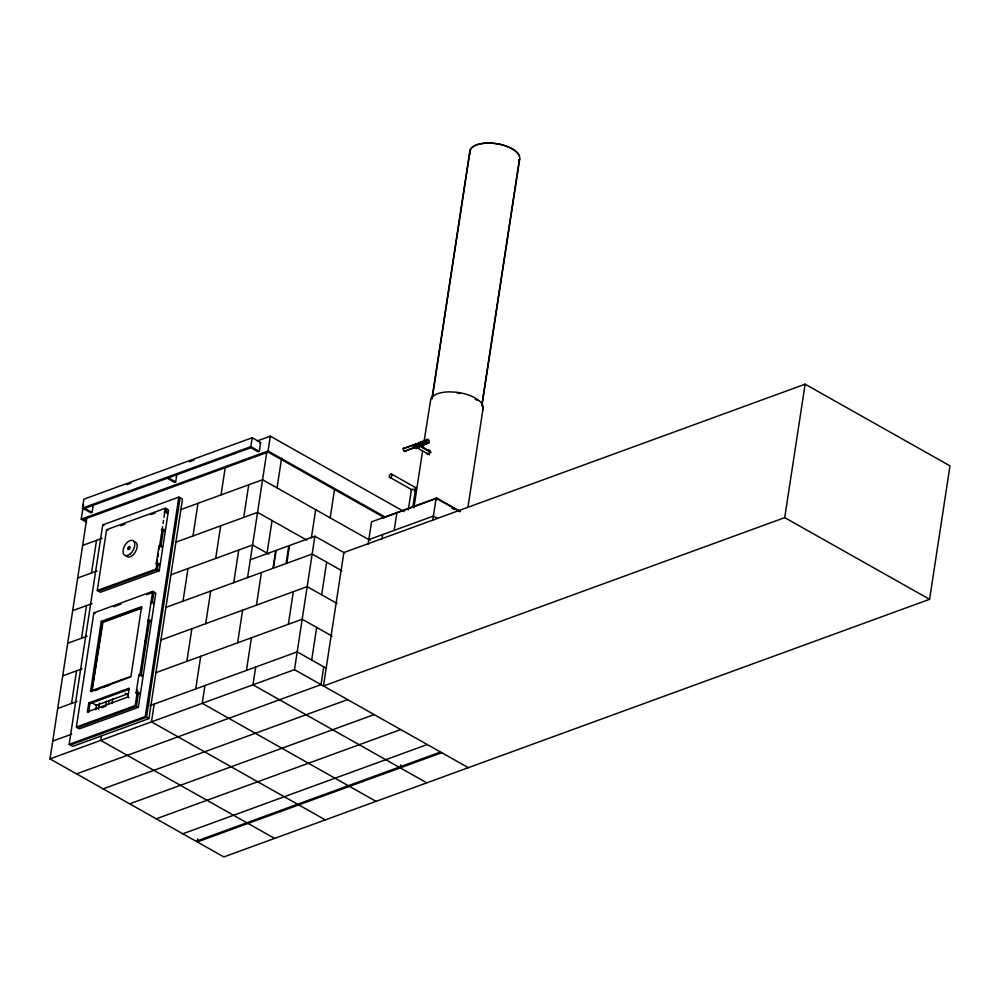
<?xml version="1.0" encoding="UTF-8"?>
<svg xmlns="http://www.w3.org/2000/svg" width="1000" height="1000" viewBox="0 0 1000 1000"><rect width="100%" height="100%" fill="white"/><g stroke="black" fill="none" stroke-linecap="round" stroke-linejoin="round"><path stroke-width="1.5" d="M431.112 452.5L419.038 445.7L418.762 447.475L416 448.488L413.862 447.025L413.375 445.075M428.562 443.013L427.1 442.688L426.287 440.363A2.025 1.388 69.9 0 1 428.013 439.4C434.412 445.475 413.4 445.2 418.762 447.475M92.075 512.438L90.925 512.863L82.475 508.088L83.837 499.2L252.2 437.738L260.65 442.5L259.288 451.4L258.125 451.825L250.888 447.738L84.825 508.35L92.075 512.438L93.212 505.025M86.65 522.238L81.237 519.188L83.513 504.363M440.55 752.025L196.075 841.275L50 758.9L86.975 517.238M71.55 703.45L76.537 670.825M81.538 638.212L86.525 605.588M91.512 572.975L96.512 540.363M69.162 744.325L102.75 524.9L178.85 497.125L182.488 499.175L148.912 718.6L72.8 746.375L69.162 744.325L145.275 716.55L148.912 718.6M76.388 727.038L93.85 612.875L152.662 591.4L155.8 593.175L138.338 707.337L79.525 728.8L76.388 727.038L135.2 705.562L138.338 707.337M97.275 590.487L106.587 529.7L165.387 508.237L168.538 510L159.225 570.788L100.412 592.263L97.275 590.487L156.088 569.012L159.225 570.788M87.425 711.812L88.787 702.913L129.15 688.175L127.788 697.075L87.425 711.812L88.637 712.487M90.6 691.05L101.263 621.362L141.625 606.638L130.963 676.312L90.6 691.05L91.812 691.737L102.475 622.05L141.387 607.837M88.863 711L89.987 703.587L128.912 689.388M141.85 608.125L102.95 622.325L91.9 691.137M95.725 709.775L96.412 705.325L128.7 693.538M98.537 709.225L99.475 703.125M105.65 705.85L106.363 701.175M101.425 735.938L100.738 740.387L246.812 822.75M108.537 704.137L109.012 701.05M112 703.575L112.675 699.125M136.137 692.938L138.863 675.15M156.25 563.962L158.975 546.175M135.2 705.562L137.55 690.175M139.913 674.788L152.662 591.4M156.088 569.012L157.487 559.9M157.95 556.862L158.412 553.825M159.113 549.263L162.6 526.462M163.062 523.425L163.538 520.388M164 517.35L165.387 508.237M138.287 693.938L136.4 706.25L77.588 727.712M141.113 675.462L149.512 620.6M152.262 602.587L153.875 592.087L146.7 594.7M158 565.087L157.3 569.7L98.488 591.163M160.825 546.638L163.175 531.263M166.238 511.287L166.6 508.913M167.288 478.25L174.525 482.337L175.675 481.925L176.812 474.5M145.275 716.55L178.85 497.125M180.062 497.8L146.5 717.237L70.375 745.013M154.2 704.075L151.475 721.862L297.55 804.225M183.012 601.163L188 568.55M193 535.925L197.987 503.312M186.863 661.35L191.863 628.737M221.05 494.9L225.138 468.212M195.712 688.913L200.712 656.3M205.7 623.675L210.688 591.062M215.675 558.45L220.675 525.825M204.938 685.55L202.213 703.337L348.3 785.7M82.475 508.088L250.837 446.637L252.2 437.738M233.75 582.65L238.738 550.025M243.738 517.413L248.725 484.787M929.587 599.312L784.712 517.625L323.45 686L343.862 552.562L805.125 384.188L950 465.875L929.587 599.312L223.837 856.925L197.288 841.95L197.738 838.988M237.613 642.825L242.6 610.212M247.587 577.587L266.875 451.575M81.237 519.188L268.05 451L270.325 436.175L404.113 511.613M246.45 670.4L251.45 637.775M256.438 605.163L261.425 572.537M267.062 553.15L272.062 520.525M277.05 487.912L281.588 458.263M255.675 667.025L252.963 684.812L399.038 767.188M272.962 568.337L275.688 550.538L250.312 559.8M273.425 568.162L276.137 550.375L288.825 545.737L286.1 563.538M286.8 563.275L289.525 545.487L314.887 536.225L344.475 552.913M288.35 624.312L293.337 591.688M311.375 537.863L315.688 509.688M50 758.9L294.475 669.663L314.887 536.225M330.175 517.863L334.475 489.688M311.675 660.037L316.675 627.425M321.662 594.8L326.65 562.188M323.75 666.85L321.025 684.638L76.562 773.875M368.125 544.087L371.525 521.85L436.1 498.275L460 511.763M381.962 539.038L382.638 534.587M394.175 530.388L396.887 512.587M408.3 509.963L411.35 490.05M412.775 507.35L415.35 490.487M413.875 507.95L422.587 450.962M423.062 447.875L423.537 444.8M424 441.712L430.887 398.562A26.788 12.2 8.7 0 1 449.212 391.863L456.062 392.2A26.788 12.2 8.7 0 1 482.463 410.613M431.95 398.625L469.888 150.7M432.175 398.663L470.112 150.738M432.7 520.513L436.1 498.275M436.775 499.725L437 498.237L459.913 511.15M400.7 764.9L400.238 767.862L426.8 782.837M481.712 405.675L519.412 159.288A25.038 11.4 8.7 0 1 518.55 161.15M481.938 405.725L519.65 159.325M467.887 507.625L483.212 407.5M784.712 517.625L805.125 384.188M418.413 446.712L419.038 445.7A2.025 1.15 -60.6 0 1 418.438 447.1M126.7 484.675L131.037 483.088M189.562 461.725L193.938 460.125M257.188 440.962L270.325 436.175M259.488 442.925L260.65 442.5M120.575 525.712L124.887 524.138M150.775 514.688L155.087 513.112M82.675 545.413L102.037 538.337M180.263 509.787L262.562 479.738L370.012 540.325M406.388 447.287L418.225 443.375M419.312 442.575L426.562 439.925M403.225 448.775L428.375 439.663M413.35 445.562L426.262 440.85M413.425 446.075L426.35 441.362M413.6 446.575L426.512 441.85M413.862 447.025L426.775 442.312M407.575 449.888L427.738 442.525M404.4 451.375L429.062 442.425M417.7 446.812L428.85 442.775M77.675 578.025L97.05 570.95M175.7 542.25L257.575 512.362L306.712 540.062M72.688 610.638L92.062 603.575M170.712 574.862L252.575 544.975L268.825 554.138M113.713 606.75L120.875 604.125M381.65 518.438L437 498.237M67.7 643.263L87.075 636.188M165.712 607.475L312.162 554.025L341.75 570.7M368.8 539.637L433.375 516.075L437.362 518.312M62.7 675.875L82.075 668.8M160.637 640.125L307.175 586.638L337.05 603.488M93.338 690.612L130.812 676.938M102.475 687.725L109.675 685.1M94.688 690.675L99.012 689.1M57.713 708.5L77.088 701.425M155.65 672.75L302.188 619.25L332.062 636.1M101.6 707.75L105.925 706.175M52.725 741.112L71.662 734.2M149.85 705.662L297.2 651.875L326.413 668.35M103.125 788.85L347.587 699.613M129.675 803.838L374.15 714.587M156.237 818.812L400.712 729.562M182.8 833.787L427.262 744.538M197.288 841.95L441.75 752.712M421.95 446.688L428.65 450.475M417.375 447.975L429.45 454.787M391.55 474.062L415.688 487.675M451.6 508.075L454.288 509.6M390.35 477.638L411.587 489.613M268.05 451L385.625 517.288M384.513 517.737L268.113 452.1L83.6 519.45L86.312 520.975M250.837 446.637L259.288 451.4M168.438 477.837L175.675 481.925M102.75 524.9L103.95 525.588M106.587 529.7L107.788 530.375M294.475 669.663L468.312 767.688M145.087 640.925L146.3 641.6M93.85 612.875L95.062 613.55M101.263 621.362L102.95 622.325M349.5 786.388L376.062 801.363M147.55 701.725L148.75 702.4M125.288 693.35L128.025 694.9M127.788 697.075L128.988 697.75M298.762 804.912L325.325 819.887M91.575 702.6L96.412 705.325M88.787 702.913L89.987 703.587M248.025 823.425L274.587 838.4M406.125 450.412A2.025 1.388 69.9 0 1 404.15 451.2A2.025 1.388 69.9 0 1 403.4 448.212A2.025 1.388 69.9 0 1 405.637 448.462M415.938 447.488A2.025 1.388 69.9 0 1 414.55 447.663M415.087 444.113A2.025 1.388 69.9 0 1 415.462 444.387M418.113 447.488A2.025 1.15 -60.6 0 1 416.312 447.525M411.637 490.55A2.025 0.925 8.7 0 1 412.312 489.35A2.025 0.925 8.7 0 1 415.062 490A2.025 0.925 8.7 0 1 414.387 491.188M414.663 487.875A2.025 1.15 -60.6 0 1 416.175 488.738A2.025 1.15 -60.6 0 1 414.487 491.25M457.4 393.062A25.275 11.513 8.7 0 1 460.025 393.475M475.112 398.95A25.275 11.513 8.7 0 1 477.175 400.387M427.188 453.462A2.188 1.037 -65.3 0 0 428.212 454.263L428.55 454.025A2.188 1.037 -65.3 0 0 429.787 451.675A2.188 1.037 -65.3 0 0 429.125 450.3L428.812 450.4A2.188 1.037 -65.3 0 0 428.462 450.637M427.287 453.387A2.025 0.963 -65.3 0 0 428.237 454.1A2.025 1.325 -55.1 0 0 430.075 451.925A2.025 1.325 -55.1 0 0 428.787 450.55A2.025 0.963 -65.3 0 0 428.462 450.763M470.225 153.75A25.038 11.4 8.7 0 1 491.1 143.188A25.038 11.4 8.7 0 1 519.3 156.275M470 153.737A25.275 11.513 8.7 0 1 496.512 143.637A25.275 11.513 8.7 0 1 518.775 161.213M134.375 541.675A8.425 4.787 -60.6 0 1 135.4 551.9A8.425 4.787 -60.6 0 1 126.188 555.725M164.438 512.487A1.688 0.762 8.7 0 1 165.125 511.475A1.688 0.762 8.7 0 1 167.425 512.163A1.688 0.762 8.7 0 1 166.337 513.062M159.5 546.775A1.688 0.762 8.7 0 1 159.55 545.638A1.688 0.762 8.7 0 1 161.988 546.062A1.688 0.762 8.7 0 1 161.513 547.125M139.388 675.75A1.688 0.762 8.7 0 1 139.438 674.613A1.688 0.762 8.7 0 1 141.875 675.037A1.688 0.762 8.7 0 1 141.4 676.1M151.075 603.488A1.688 0.762 8.7 0 1 151.025 602.388A1.688 0.762 8.7 0 1 153.387 602.65A1.688 0.762 8.7 0 1 153.438 603.75M390.712 477.438A2.025 1.15 -60.6 0 0 391.788 474.237A2.025 1.15 -60.6 0 0 389.35 475.875A2.025 1.15 -60.6 0 0 390.712 477.438M129.2 549.163A1.688 0.963 -60.6 0 0 129.775 546.538A1.688 0.963 -60.6 0 0 127.788 548.288A1.688 0.963 -60.6 0 0 129.2 549.163M130.325 553.837A8.425 4.787 -60.6 0 0 133.162 540.725A8.425 4.787 -60.6 0 0 123.275 549.438A8.425 4.787 -60.6 0 0 130.325 553.837M161.988 530.475A1.688 0.762 8.7 0 0 164.762 530.425A1.688 0.762 8.7 0 0 162.675 529.25A1.688 0.762 8.7 0 0 161.988 530.475M156.775 564.575A1.688 0.762 8.7 0 0 159.55 564.525A1.688 0.762 8.7 0 0 157.45 563.35A1.688 0.762 8.7 0 0 156.775 564.575M136.662 693.55A1.688 0.762 8.7 0 0 139.438 693.5A1.688 0.762 8.7 0 0 137.338 692.325A1.688 0.762 8.7 0 0 136.662 693.55M148.35 621.275A1.688 0.762 8.7 0 0 151.137 621.237A1.688 0.762 8.7 0 0 149.037 620.062A1.688 0.762 8.7 0 0 148.35 621.275"/></g></svg>
